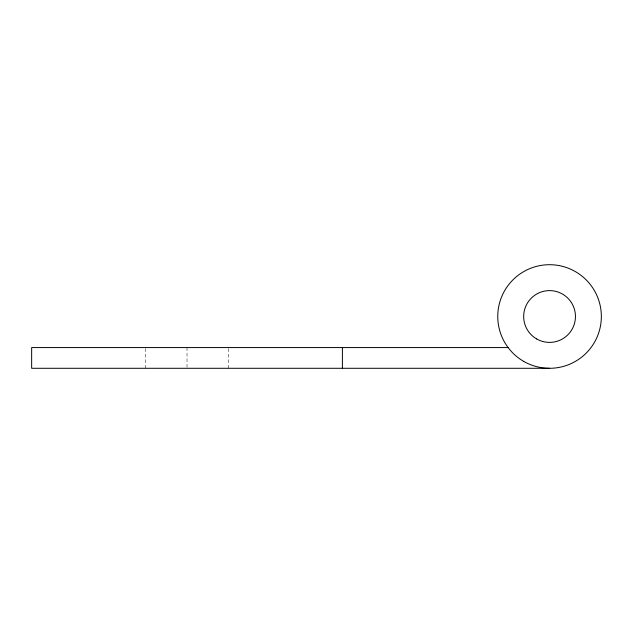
<?xml version="1.0" encoding="UTF-8"?>
<svg xmlns="http://www.w3.org/2000/svg" width="633" height="633" viewBox="0 0 633 633"><rect width="100%" height="100%" fill="white"/><g stroke="black" fill="none" stroke-linecap="round" stroke-linejoin="round"><path stroke-width="0.47" stroke-dasharray="3.17 2.37" d="M228.458 348.561L228.458 368.287M187.02 347.572L187.02 367.306M145.59 348.561L145.59 368.287"/><path stroke-width="0.95" d="M508.125 347.572L31.65 347.572L31.65 368.287L549.563 368.287M342.398 347.572L342.398 368.287M523.665 361.356A51.787 51.787 0 0 0 601.35 316.5A51.787 51.787 0 0 0 523.665 271.644A51.787 51.787 0 0 0 523.665 361.356M536.61 338.924A25.898 25.898 0 0 0 575.452 316.5A25.898 25.898 0 0 0 536.61 294.076A25.898 25.898 0 0 0 536.61 338.924"/></g></svg>
